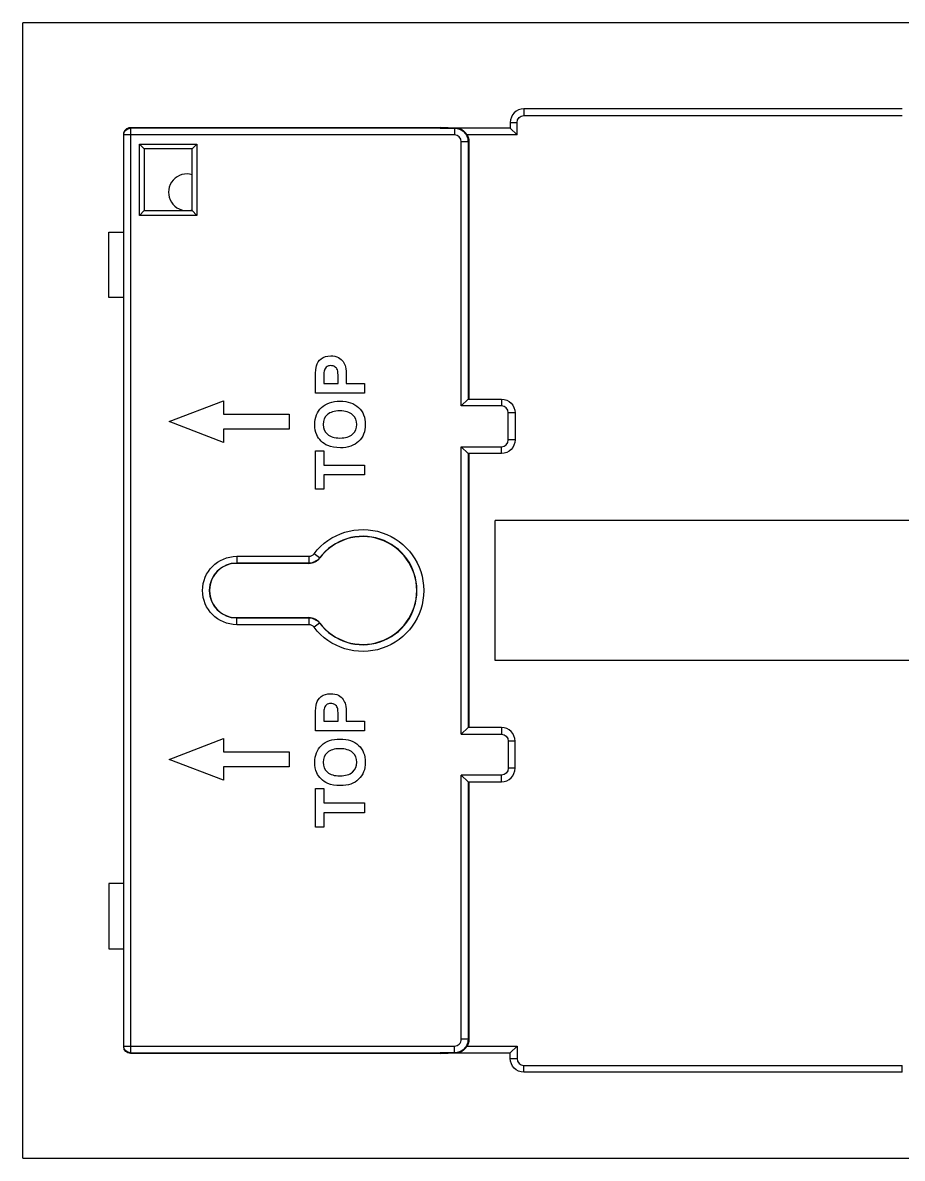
# Model space of a CAD drawing. Header units: inches. Extents: x 0 to 1189, y 0 to 841.
# Drawn here: x 964 to 1028.8, y 451.3 to 535 of the extents above; entities that cross this region are included whole.
import ezdxf

# ---------------------------------------------------------------- set-up
doc = ezdxf.new("R2010")
doc.units = ezdxf.units.IN
doc.header["$MEASUREMENT"] = 0
doc.layers.add('1', color=7, linetype='Continuous', true_color=0xffffff)

# ---------------------------------------------------------------- blocks, each defined once
blk = doc.blocks.new('ASSORTED_DRAFT5')
at = {"color": 43}
blk.add_solid([(358.214, 420.383), (352.214, 418.775), (352.214, 421.99), (358.214, 420.383)], dxfattribs=at)

msp = doc.modelspace()

# ---------------------------------------------------------------- linework, layer by layer
at = {"layer": '1', "color": 251}
for p, q in [((1073.0135, 534.9868), (963.9807, 534.9868)), ((963.9807, 451.2868), (963.9807, 534.9868)), ((963.9807, 451.2868), (1073.0135, 451.2868))]:
    msp.add_line(p, q, dxfattribs=at)
at = {"layer": '1', "color": 163}
for p, q in [((1028.8307, 528.6368), (1000.9307, 528.6368)), ((1000.9307, 528.6368), (1000.9307, 528.1368)), ((999.9307, 527.6368), (999.9307, 527.2162)), ((999.9307, 527.6368), (1000.4307, 527.6368)), ((1000.4307, 526.7162), (1000.4307, 527.6368)), ((1000.9307, 528.1368), (1028.8307, 528.1368)), ((971.4307, 526.7617), (971.4307, 526.7162)), ((971.4307, 459.5573), (971.4307, 526.7162)), ((971.9307, 526.7162), (971.4307, 526.7162)), ((971.9307, 527.2618), (994.7626, 527.2618)), ((971.9307, 527.2162), (971.9307, 526.7162)), ((994.7626, 527.2162), (971.9307, 527.2162)), ((971.9307, 526.7162), (971.9307, 459.5573)), ((995.8134, 526.7162), (971.9307, 526.7162)), ((995.9626, 527.2162), (994.7626, 527.2618)), ((994.7626, 527.2162), (994.7626, 527.2618)), ((994.7626, 527.2162), (995.8134, 527.2162)), ((995.8134, 527.2162), (995.8843, 527.2162)), ((995.8134, 527.2162), (995.8134, 526.7162)), ((999.9307, 527.2162), (995.9626, 527.2162)), ((1000.4307, 526.7162), (996.7467, 526.7162)), ((999.9307, 527.2162), (1000.4307, 526.7162)), ((972.5807, 520.7868), (972.5807, 526.0368)), ((972.5807, 526.0368), (976.8307, 526.0368)), ((972.5807, 526.0368), (972.9307, 525.6868)), ((972.9307, 525.6868), (972.9307, 521.1368)), ((976.4807, 525.6868), (972.9307, 525.6868)), ((976.4807, 525.6868), (976.8307, 526.0368)), ((976.4807, 521.1368), (976.4807, 525.6868)), ((976.8307, 526.0368), (976.8307, 520.7868)), ((996.8134, 526.2162), (996.3134, 526.2162)), ((996.3134, 506.7368), (996.3134, 526.2162)), ((996.8807, 526.2162), (996.8134, 526.2162)), ((996.8134, 526.2162), (996.8134, 507.2367)), ((996.8807, 526.2162), (996.8807, 507.2358)), ((972.5807, 520.7868), (972.9307, 521.1368)), ((976.8307, 520.7868), (972.5807, 520.7868)), ((972.9307, 521.1368), (976.4807, 521.1368)), ((976.4807, 521.1368), (976.8307, 520.7868)), ((970.3307, 519.5368), (971.4307, 519.5368)), ((970.3307, 514.7368), (970.3307, 519.5368)), ((971.4307, 514.7368), (970.3307, 514.7368)), ((986.171, 508.761), (986.171, 508.4013)), ((986.171, 508.4013), (987.2343, 508.4013)), ((987.8287, 508.4013), (989.1752, 508.4013)), ((989.1752, 508.4013), (989.1752, 507.6833)), ((989.1752, 507.6833), (985.5752, 507.6833)), ((996.8134, 507.2367), (996.3134, 506.7368)), ((996.8135, 507.2368), (999.2807, 507.2368)), ((999.2807, 507.2368), (999.2807, 506.7368)), ((974.7745, 505.5868), (978.7807, 507.1222)), ((978.7807, 507.1222), (978.7807, 506.1368)), ((999.2807, 506.7368), (996.3134, 506.7368)), ((978.7807, 504.0513), (974.7745, 505.5868)), ((978.7807, 506.1368), (983.6307, 506.1368)), ((983.6307, 506.1368), (983.6307, 505.0368)), ((1000.2807, 506.2368), (999.7807, 506.2368)), ((999.7807, 504.2368), (999.7807, 506.2368)), ((1000.2807, 506.2368), (1000.2807, 504.2368)), ((978.7807, 505.0368), (978.7807, 504.0513)), ((983.6307, 505.0368), (978.7807, 505.0368)), ((1000.2807, 504.2368), (999.7807, 504.2368)), ((985.5752, 503.4373), (986.171, 503.4373)), ((985.5752, 500.5963), (985.5752, 503.4373)), ((986.171, 503.4373), (986.171, 502.3765)), ((996.3134, 503.7368), (996.8134, 503.2368)), ((996.3134, 503.7368), (999.2807, 503.7368)), ((996.3134, 482.5368), (996.3134, 503.7368)), ((996.8134, 503.2368), (996.8134, 483.0367)), ((999.2807, 503.2368), (996.8135, 503.2368)), ((996.8807, 503.2363), (996.8807, 483.0372)), ((999.2807, 503.2368), (999.2807, 503.7368)), ((986.171, 502.3765), (989.1752, 502.3765)), ((989.1752, 502.3765), (989.1752, 501.6571)), ((986.171, 501.6571), (986.171, 500.5963)), ((989.1752, 501.6571), (986.171, 501.6571)), ((986.171, 500.5963), (985.5752, 500.5963)), ((998.8141, 487.9868), (998.8141, 498.2868)), ((1030.4483, 498.2868), (998.8141, 498.2868)), ((979.7557, 495.6557), (985.087, 495.6557)), ((979.7557, 495.6557), (979.7557, 495.1558)), ((985.087, 495.6557), (985.087, 495.1558)), ((985.8696, 495.5452), (985.4708, 495.8467)), ((985.8845, 495.5339), (985.8696, 495.5452)), ((979.7557, 495.1375), (979.7557, 495.1558)), ((985.087, 495.1558), (979.7557, 495.1558)), ((985.087, 495.1371), (979.7557, 495.1375)), ((985.087, 495.1371), (985.087, 495.1558)), ((979.7557, 491.136), (985.087, 491.1364)), ((979.7557, 491.136), (979.7557, 491.1177)), ((979.7557, 491.1177), (985.087, 491.1177)), ((979.7557, 490.6178), (979.7557, 491.1177)), ((985.087, 490.6178), (979.7557, 490.6178)), ((985.087, 491.1364), (985.087, 491.1177)), ((985.087, 491.1177), (985.087, 490.6178)), ((985.8696, 490.7283), (985.4708, 490.4268)), ((985.8845, 490.7396), (985.8696, 490.7283)), ((1030.4483, 487.9868), (998.8141, 487.9868)), ((986.171, 483.861), (986.171, 483.5013)), ((986.171, 483.5013), (987.2343, 483.5013)), ((987.8287, 483.5013), (989.1752, 483.5013)), ((989.1752, 483.5013), (989.1752, 482.7833)), ((996.8134, 483.0367), (996.3134, 482.5368)), ((999.2807, 483.0368), (996.8135, 483.0368)), ((999.2807, 483.0368), (999.2807, 482.5368)), ((974.7745, 480.6868), (978.7807, 482.2222)), ((978.7807, 482.2222), (978.7807, 481.2368)), ((989.1752, 482.7833), (985.5752, 482.7833)), ((996.3134, 482.5368), (999.2807, 482.5368)), ((1000.2807, 482.0368), (999.7807, 482.0368)), ((999.7807, 482.0368), (999.7807, 480.0368)), ((1000.2807, 480.0368), (1000.2807, 482.0368)), ((978.7807, 479.1513), (974.7745, 480.6868)), ((978.7807, 481.2368), (983.6307, 481.2368)), ((983.6307, 481.2368), (983.6307, 480.1368)), ((983.6307, 480.1368), (978.7807, 480.1368)), ((978.7807, 480.1368), (978.7807, 479.1513)), ((1000.2807, 480.0368), (999.7807, 480.0368)), ((999.2807, 479.5368), (996.3134, 479.5368)), ((996.3134, 460.0573), (996.3134, 479.5368)), ((996.3134, 479.5368), (996.8134, 479.0368)), ((996.8134, 479.0368), (996.8134, 460.0573)), ((996.8135, 479.0368), (999.2807, 479.0368)), ((996.8807, 479.0377), (996.8807, 460.0573)), ((999.2807, 479.0368), (999.2807, 479.5368)), ((985.5752, 475.6963), (985.5752, 478.5373)), ((985.5752, 478.5373), (986.171, 478.5373)), ((986.171, 478.5373), (986.171, 477.4765)), ((986.171, 477.4765), (989.1752, 477.4765)), ((989.1752, 477.4765), (989.1752, 476.7571)), ((989.1752, 476.7571), (986.171, 476.7571)), ((986.171, 476.7571), (986.171, 475.6963)), ((986.171, 475.6963), (985.5752, 475.6963)), ((971.4307, 471.5368), (970.3307, 471.5368)), ((970.3307, 471.5368), (970.3307, 466.7368)), ((970.3307, 466.7368), (971.4307, 466.7368)), ((971.4307, 459.5573), (971.4307, 459.5118)), ((971.4307, 459.5573), (971.9307, 459.5573)), ((971.9307, 459.5573), (995.8134, 459.5573)), ((971.9307, 459.5573), (971.9307, 459.0573)), ((995.8134, 459.0573), (995.8134, 459.5573)), ((996.8134, 460.0573), (996.3134, 460.0573)), ((996.7467, 459.5573), (1000.4307, 459.5573)), ((996.8134, 460.0573), (996.8807, 460.0573)), ((1000.4307, 459.5573), (999.9307, 459.0573)), ((1000.4307, 459.5573), (1000.4307, 458.6368)), ((971.9307, 459.0573), (994.7626, 459.0573)), ((994.7626, 459.0118), (971.9307, 459.0118)), ((994.7626, 459.0118), (995.9626, 459.0573)), ((994.7626, 459.0118), (994.7626, 459.0573)), ((995.8134, 459.0573), (994.7626, 459.0573)), ((995.8843, 459.0573), (995.8134, 459.0573)), ((995.9626, 459.0573), (999.9307, 459.0573)), ((999.9307, 458.6368), (999.9307, 459.0573)), ((999.9307, 458.6368), (1000.4307, 458.6368)), ((1000.9307, 457.6368), (1000.9307, 458.1368)), ((1000.9307, 458.1368), (1028.8307, 458.1368)), ((1028.8307, 457.6368), (1028.8307, 458.1368)), ((1028.8307, 457.6368), (1000.9307, 457.6368))]:
    msp.add_line(p, q, dxfattribs=at)
for centre, radius, start, end in [((1000.9307, 527.6368), 1, 90, 180), ((976.0807, 522.4868), 1.35, 72.764715, 270), ((976.0807, 522.4868), 1.35, 270, 287.235285), ((986.7007, 509.2147), 0.5097, 20.653587, 54.765734), ((999.2807, 506.2368), 0.5, 0, 90), ((987.693, 505.4098), 0.9173, 357.992858, 48.343579), ((999.2807, 504.2368), 0.5, 270, 0), ((989.0557, 493.1368), 3.994, 217.086114, 142.913883), ((985.087, 496.1368), 0.4811, 270.000217, 322.913292), ((979.7557, 493.1368), 2.019, 90.000027, 269.999974), ((985.087, 490.1367), 0.4811, 37.08672, 89.999566), ((986.7007, 484.3147), 0.5097, 20.653587, 54.765734), ((999.2807, 482.0368), 1, 0, 90), ((987.693, 480.5098), 0.9173, 357.992858, 48.343579), ((999.2807, 480.0368), 1, 270, 0), ((1000.9307, 458.6368), 0.5, 180, 270)]:
    msp.add_arc(centre, radius, start, end, dxfattribs=at)
at = {"layer": '1', "color": 163, "extrusion": (0, 0, -1)}
for centre, radius, start, end in [((-1000.9307, 527.6368), 0.5, 360, 90), ((-971.9307, 526.7162), 0.5, 0, 90), ((-999.2807, 506.2368), 1, 90, 180), ((-999.2807, 504.2368), 1, 180, 270), ((-989.0557, 493.1368), 4.4939, 37.086183, 322.913818), ((-979.7557, 493.1368), 2.5189, 270.000026, 89.999979), ((-985.087, 496.1368), 0.981, 217.086708, 269.999783), ((-985.087, 490.1367), 0.981, 90.000213, 142.91328), ((-999.2807, 482.0368), 0.5, 90, 180), ((-999.2807, 480.0368), 0.5, 180, 270), ((-971.9307, 459.5573), 0.5, 270, 0), ((-1000.9307, 458.6368), 1, 270, 0)]:
    msp.add_arc(centre, radius, start, end, dxfattribs=at)
for centre, major_axis, ratio, start_param, end_param in [((971.9307, 526.7617), (0, -0.5), 0.9999452, 1.5707963, 3.1415927), ((995.8806, 526.2162), (1.0002, 0), 0.9998477, 5.7595865, 6.2831853), ((995.8806, 460.0573), (-1.0002, 0), 0.9998477, 3.1415927, 3.6651914), ((971.9307, 459.5118), (0, -0.5), 0.9999452, 0, 1.5707963)]:
    msp.add_ellipse(centre, major_axis=major_axis, ratio=ratio, start_param=start_param, end_param=end_param, dxfattribs=at)
at = {"layer": '1', "color": 163}
for centre, major_axis, ratio, start_param, end_param in [((995.8134, 526.2162), (0.5001, 0), 0.9998477, 0, 1.5707963), ((995.8843, 526.2162), (1.0677, 0), 0.9365828, 1.5087611, 1.5707963), ((995.9626, 526.7162), (0, 0.5), 0.2758619, 6.2831853, 6.3709304), ((996.8135, 506.7379), (0, 0.4988), 0.0174754, 0, 0.0174736), ((996.8135, 503.7356), (0, 0.4988), 0.0174758, 3.1241187, 3.1415926), ((989.0554, 493.1368), (3.975, 0), 1, 3.7889153, 8.7774553), ((985.0871, 496.1368), (0.9997, 0), 1, 4.7123134, 5.6358523), ((979.7556, 493.1368), (2.0007, 0), 1, 1.5707175, 4.7124679), ((985.0871, 490.1367), (0.9997, 0), 1, 0.647333, 1.570872), ((996.8135, 482.5379), (0, 0.4988), 0.0174758, 0, 0.017474), ((996.8135, 479.5356), (0, 0.4988), 0.0174758, 3.1241187, 3.1415926), ((995.8134, 460.0573), (-0.5001, 0), 0.9998477, 1.5707963, 3.1415927), ((995.8843, 460.0573), (-1.0677, 0), 0.9365829, 1.5707964, 1.6328316), ((995.9626, 459.5573), (0, 0.5), 0.2758622, 3.0538475, 3.1415927)]:
    msp.add_ellipse(centre, major_axis=major_axis, ratio=ratio, start_param=start_param, end_param=end_param, dxfattribs=at)
for points, knots in [([(995.8134, 527.2162), (995.9443, 527.2162), (996.0751, 527.1902), (996.317, 527.09), (996.4279, 527.0159), (996.613, 526.8307), (996.6871, 526.7198), (996.7873, 526.4779), (996.8133, 526.3471), (996.8134, 526.2162)], [0, 0, 0, 0, 0.25, 0.25, 0.5, 0.5, 0.75, 0.75, 1, 1, 1, 1]), ([(996.7467, 526.7162), (996.7235, 526.7564), (996.6982, 526.7939), (996.6436, 526.8646), (996.6142, 526.8979), (996.5212, 526.9903), (996.4552, 527.0401), (996.3157, 527.122), (996.2444, 527.1525), (996.0995, 527.1963), (996.0252, 527.2096), (995.9505, 527.2143)], [0, 0, 0, 0, 0.125, 0.125, 0.25, 0.25, 0.5, 0.5, 0.75, 0.75, 1, 1, 1, 1]), ([(985.6301, 509.708), (985.6865, 509.9117), (985.8062, 510.0845), (986.1708, 510.363), (986.4034, 510.4316), (986.9132, 510.4316), (987.102, 510.3922), (987.2527, 510.3107)], [0, 0, 0, 0, 0.3542258, 0.3542258, 0.7163589, 0.7163589, 1, 1, 1, 1]), ([(987.2527, 510.3107), (987.4048, 510.2306), (987.5217, 510.1295), (987.6928, 509.8803), (987.7512, 509.7557), (987.8141, 509.4552), (987.8315, 509.2036), (987.8274, 508.7169), (987.8287, 508.5591), (987.8287, 508.4013)], [0, 0, 0, 0, 0.2515439, 0.2515439, 0.5011712, 0.5011712, 0.8382087, 0.8382087, 1, 1, 1, 1]), ([(985.5752, 507.6833), (985.5752, 508.0706), (985.5752, 508.4579), (985.5752, 509.2865), (985.5949, 509.5745), (985.6301, 509.708)], [0, 0, 0, 0, 0.4674907, 0.4674907, 1, 1, 1, 1]), ([(986.9935, 509.6293), (986.9118, 509.6855), (986.8132, 509.7136), (986.5653, 509.7136), (986.4541, 509.6742), (986.2761, 509.5189), (986.2189, 509.4171), (986.1798, 509.2077), (986.1724, 509.0307), (986.171, 508.761)], [0, 0, 0, 0, 0.2365811, 0.2365811, 0.5204784, 0.5204784, 0.7971546, 0.7971546, 1, 1, 1, 1]), ([(987.2343, 508.4013), (987.2343, 508.5366), (987.2343, 508.672), (987.2343, 509.101), (987.2174, 509.2977), (987.178, 509.3946)], [0, 0, 0, 0, 0.3154997, 0.3154997, 1, 1, 1, 1]), ([(985.6555, 504.6049), (985.5625, 504.8269), (985.5146, 505.0812), (985.5107, 505.8905), (985.6794, 506.3078), (986.3386, 506.9344), (986.7963, 507.0904), (987.9639, 507.0904), (988.4203, 506.9358), (989.0738, 506.312), (989.2372, 505.8975), (989.2372, 504.8508), (989.0766, 504.4321), (988.7484, 504.123)], [0, 0, 0, 0, 0.0981009, 0.0981009, 0.2769892, 0.2769892, 0.4574492, 0.4574492, 0.6374744, 0.6374744, 0.8175207, 0.8175207, 1, 1, 1, 1]), ([(988.3005, 506.0928), (988.0935, 506.2811), (987.7822, 506.3724), (986.9541, 506.3724), (986.647, 506.2825), (986.2422, 505.9207), (986.1414, 505.6783), (986.1386, 505.3776)], [0, 0, 0, 0, 0.3383157, 0.3383157, 0.6697968, 0.6697968, 1, 1, 1, 1]), ([(986.4484, 504.6498), (986.6541, 504.4658), (986.9625, 504.3745), (987.7822, 504.3745), (988.0907, 504.47), (988.5105, 504.8464), (988.6132, 505.0868), (988.6118, 505.3776)], [0, 0, 0, 0, 0.3332892, 0.3332892, 0.6642956, 0.6642956, 1, 1, 1, 1]), ([(986.4738, 503.8181), (986.2935, 503.8981), (986.1287, 504.0077), (985.8365, 504.288), (985.7287, 504.4405), (985.6555, 504.6049)], [0, 0, 0, 0, 0.5012522, 0.5012522, 1, 1, 1, 1]), ([(988.7484, 504.123), (988.4245, 503.8124), (987.9738, 503.6565), (987.0329, 503.6565), (986.7245, 503.7113), (986.4738, 503.8181)], [0, 0, 0, 0, 0.6107784, 0.6107784, 1, 1, 1, 1]), ([(985.6301, 484.808), (985.6865, 485.0117), (985.8062, 485.1845), (986.1708, 485.463), (986.4034, 485.5316), (986.9132, 485.5316), (987.102, 485.4922), (987.2527, 485.4107)], [0, 0, 0, 0, 0.3542258, 0.3542258, 0.7163589, 0.7163589, 1, 1, 1, 1]), ([(985.5752, 482.7833), (985.5752, 483.1706), (985.5752, 483.5579), (985.5752, 484.3865), (985.5949, 484.6745), (985.6301, 484.808)], [0, 0, 0, 0, 0.4674907, 0.4674907, 1, 1, 1, 1]), ([(986.9935, 484.7293), (986.9118, 484.7855), (986.8132, 484.8136), (986.5653, 484.8136), (986.4541, 484.7742), (986.2761, 484.6189), (986.2189, 484.5171), (986.1798, 484.3077), (986.1724, 484.1307), (986.171, 483.861)], [0, 0, 0, 0, 0.2365811, 0.2365811, 0.5204784, 0.5204784, 0.7971546, 0.7971546, 1, 1, 1, 1]), ([(987.2527, 485.4107), (987.4048, 485.3306), (987.5217, 485.2295), (987.6928, 484.9803), (987.7512, 484.8557), (987.8141, 484.5552), (987.8315, 484.3036), (987.8274, 483.8169), (987.8287, 483.6591), (987.8287, 483.5013)], [0, 0, 0, 0, 0.2515439, 0.2515439, 0.5011712, 0.5011712, 0.8382087, 0.8382087, 1, 1, 1, 1]), ([(987.2343, 483.5013), (987.2343, 483.6366), (987.2343, 483.772), (987.2343, 484.201), (987.2174, 484.3977), (987.178, 484.4946)], [0, 0, 0, 0, 0.3154997, 0.3154997, 1, 1, 1, 1]), ([(985.6555, 479.7049), (985.5625, 479.9269), (985.5146, 480.1812), (985.5107, 480.9905), (985.6794, 481.4078), (986.3386, 482.0344), (986.7963, 482.1904), (987.9639, 482.1904), (988.4203, 482.0358), (989.0738, 481.412), (989.2372, 480.9975), (989.2372, 479.9508), (989.0766, 479.5321), (988.7484, 479.223)], [0, 0, 0, 0, 0.0981009, 0.0981009, 0.2769892, 0.2769892, 0.4574492, 0.4574492, 0.6374744, 0.6374744, 0.8175207, 0.8175207, 1, 1, 1, 1]), ([(988.3005, 481.1928), (988.0935, 481.3811), (987.7822, 481.4724), (986.9541, 481.4724), (986.647, 481.3825), (986.2422, 481.0207), (986.1414, 480.7783), (986.1386, 480.4776)], [0, 0, 0, 0, 0.3383157, 0.3383157, 0.6697968, 0.6697968, 1, 1, 1, 1]), ([(986.4484, 479.7498), (986.6541, 479.5658), (986.9625, 479.4745), (987.7822, 479.4745), (988.0907, 479.57), (988.5105, 479.9464), (988.6132, 480.1868), (988.6118, 480.4776)], [0, 0, 0, 0, 0.3332892, 0.3332892, 0.6642956, 0.6642956, 1, 1, 1, 1]), ([(986.4738, 478.9181), (986.2935, 478.9981), (986.1287, 479.1077), (985.8365, 479.388), (985.7287, 479.5405), (985.6555, 479.7049)], [0, 0, 0, 0, 0.5012522, 0.5012522, 1, 1, 1, 1]), ([(988.7484, 479.223), (988.4245, 478.9124), (987.9738, 478.7565), (987.0329, 478.7565), (986.7245, 478.8113), (986.4738, 478.9181)], [0, 0, 0, 0, 0.6107784, 0.6107784, 1, 1, 1, 1]), ([(996.8134, 460.0573), (996.8133, 459.9264), (996.7873, 459.7956), (996.6871, 459.5537), (996.613, 459.4428), (996.4279, 459.2576), (996.317, 459.1835), (996.0751, 459.0833), (995.9443, 459.0573), (995.8134, 459.0573)], [0, 0, 0, 0, 0.25, 0.25, 0.5, 0.5, 0.75, 0.75, 1, 1, 1, 1]), ([(995.9505, 459.0592), (996.0251, 459.0639), (996.0983, 459.077), (996.2067, 459.1095), (996.2425, 459.1226), (996.3139, 459.1535), (996.3496, 459.1715), (996.419, 459.2121), (996.4529, 459.2347), (996.519, 459.2853), (996.5515, 459.3134), (996.6134, 459.3747), (996.6426, 459.4077), (996.6977, 459.4788), (996.7236, 459.5172), (996.7467, 459.5573)], [0, 0, 0, 0, 0.25, 0.25, 0.375, 0.375, 0.5, 0.5, 0.625, 0.625, 0.75, 0.75, 0.875, 0.875, 1, 1, 1, 1])]:
    msp.add_open_spline(points, degree=3, knots=knots, dxfattribs=at)
for points in [[(986.1386, 505.3776), (986.1414, 505.077), (986.2442, 504.8325), (986.4484, 504.6498)], [(986.1386, 480.4776), (986.1414, 480.177), (986.2442, 479.9325), (986.4484, 479.7498)]]:
    msp.add_open_spline(points, degree=3, dxfattribs=at)

# ---------------------------------------------------------------- block references
at = {"layer": '1', "color": 7}
msp.add_blockref('ASSORTED_DRAFT5', (625.5039, 40.8151), dxfattribs=at)

doc.saveas('drawing.dxf')
